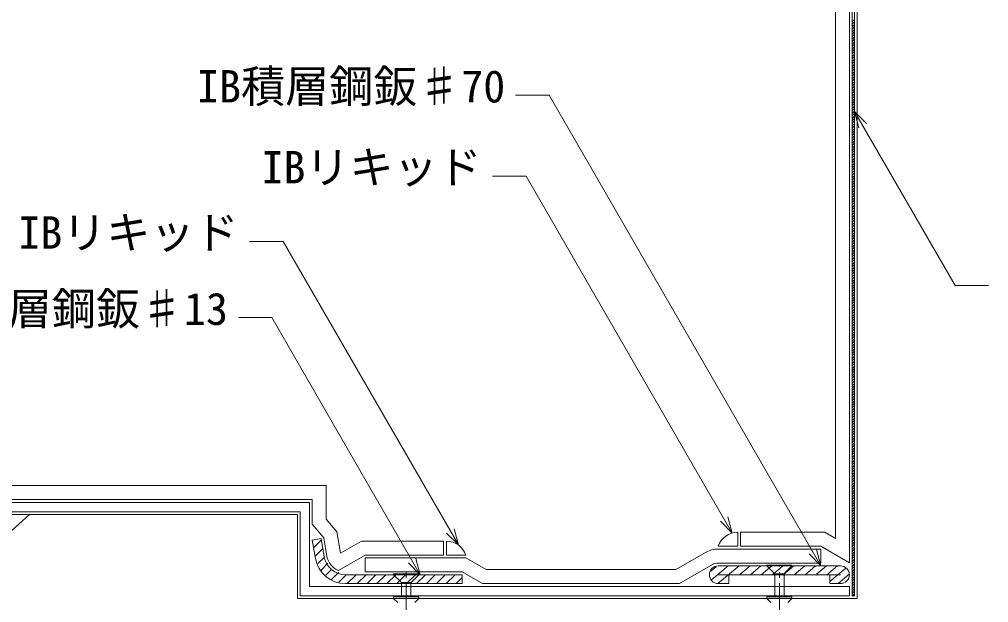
# Model space of a CAD drawing. Units: millimetres, scale not verified. Extents: x -840 to 840, y -594 to 594.
# Drawn here: x -119.9 to 226.3, y -314.4 to -106.1 of the extents above; entities that cross this region are included whole.
import ezdxf
from ezdxf.enums import TextEntityAlignment as Align

# ---------------------------------------------------------------- set-up
doc = ezdxf.new("R2010")
doc.units = ezdxf.units.MM
doc.header["$LTSCALE"] = 2
doc.linetypes.add('CHAIN1', pattern=[8, 5, -1, 1, -1])
for name, color, linetype, lineweight in [('0-2_文字', 5, 'Continuous', 9), ('0-6_IBｼｰﾄ', 7, 'Continuous', 9), ('0-7_寸法線', 7, 'Continuous', 9), ('0-8_躯体', 7, 'Continuous', 9), ('0-9_塗膜(N-300)', 2, 'Continuous', 9), ('0-A_IBリキッド', 7, 'Continuous', 9), ('0-B_部材(ﾋﾞｽ類)', 7, 'Continuous', 9), ('0-C_中心線', 2, 'CHAIN1', 9), ('0-D_部材(積層鋼板)', 4, 'Continuous', 9), ('1-0_緩衝フォーム', 7, 'Continuous', 9)]:
    doc.layers.add(name, color=color, linetype=linetype, lineweight=lineweight)
doc.styles.add('ＭＳ ゴシック', font='')
doc.styles.get('ＭＳ ゴシック').set_extended_font_data('MS Gothic')

msp = doc.modelspace()

# ---------------------------------------------------------------- linework, layer by layer
at = {"layer": '0-6_IBｼｰﾄ'}
for p, q in [((171.531, 101.735), (171.531, -291.479)), ((176.531, 101.735), (176.531, -300.139)), ((-10.302, -272.603), (-420.635, -272.603)), ((-10.302, -272.603), (-10.302, -284.612)), ((-15.302, -277.603), (-420.635, -277.603)), ((-15.302, -277.603), (-15.302, -286.432)), ((-6.507, -289.134), (-10.302, -284.612)), ((-5.17, -296.718), (-6.507, -289.134)), ((167.705, -289.269), (137.698, -289.269)), ((137.698, -294.269), (137.698, -289.269)), ((171.531, -291.479), (167.705, -289.269)), ((-5.17, -296.718), (2.248, -292.436)), ((2.248, -292.436), (31.578, -292.436)), ((31.578, -297.436), (31.578, -292.436)), ((-5.947, -302.941), (3.587, -297.436)), ((3.587, -297.436), (31.578, -297.436)), ((125.112, -296.499), (114.54, -302.603)), ((39.578, -298.436), (46.795, -302.603)), ((127.612, -300.829), (115.88, -307.603)), ((129.698, -300.269), (166.365, -300.269)), ((38.238, -303.436), (3.587, -303.436)), ((38.238, -303.436), (45.455, -307.603)), ((46.795, -302.603), (114.54, -302.603)), ((45.455, -307.603), (115.88, -307.603))]:
    msp.add_line(p, q, dxfattribs=at)
for points in [[(-10.044, -297.872), (-11.198, -291.322), (-15.302, -286.432)], [(166.365, -300.269), (166.365, -295.269), (129.698, -295.269)], [(176.531, -300.139), (166.365, -294.269), (137.698, -294.269)], [(3.587, -303.436), (3.587, -298.436), (39.578, -298.436)]]:
    msp.add_lwpolyline(points, dxfattribs=at)
for centre, radius, start, end in [((129.698, -304.436), 9.167, 90, 120.02493), ((-3.413, -296.703), 6.733, 190, 247.88812), ((129.698, -304.436), 4.167, 90, 120.03698)]:
    msp.add_arc(centre, radius, start, end, dxfattribs=at)
at = {"layer": '0-7_寸法線'}
for p, q in [((69.332, -133.202), (57.332, -133.202)), ((166.365, -301.269), (69.332, -133.202)), ((178.365, -139.063), (214.253, -201.223)), ((61.12, -162.081), (49.12, -162.081)), ((134.708, -289.542), (61.12, -162.081)), ((-25.709, -185.406), (-37.709, -185.406)), ((36.879, -293.814), (-25.709, -185.406)), ((214.253, -201.223), (226.253, -201.223)), ((-29.71, -212.643), (-41.71, -212.643)), ((23.286, -304.436), (-29.71, -212.643))]:
    msp.add_line(p, q, dxfattribs=at)
for points in [[(182.607, -143.306), (178.365, -139.063), (179.918, -144.858)], [(130.466, -285.299), (134.708, -289.542), (133.155, -283.746)], [(32.637, -289.572), (36.879, -293.814), (35.326, -288.019)], [(162.122, -297.027), (166.365, -301.269), (164.812, -295.474)], [(19.043, -300.193), (23.286, -304.436), (21.733, -298.64)]]:
    msp.add_lwpolyline(points, dxfattribs=at)
at = {"layer": '0-8_躯体'}
for p, q in [((179.365, 120.064), (179.365, -312.936)), ((-20.635, -282.936), (-420.635, -282.936)), ((-116.348, -282.936), (-282.997, -432.936)), ((-20.635, -282.936), (-20.635, -312.936)), ((-20.635, -312.936), (179.365, -312.936))]:
    msp.add_line(p, q, dxfattribs=at)
at = {"layer": '0-9_塗膜(N-300)'}
for p, q in [((177.531, 101.735), (177.531, -311.936)), ((178.365, 101.735), (178.365, -311.936)), ((177.531, -107.007), (178.365, -106.173)), ((177.531, -107.891), (178.365, -107.057)), ((177.531, -108.775), (178.365, -107.941)), ((177.531, -109.658), (178.365, -108.825)), ((177.531, -110.542), (178.365, -109.709)), ((177.531, -111.426), (178.365, -110.593)), ((177.531, -112.31), (178.365, -111.477)), ((177.531, -113.194), (178.365, -112.361)), ((177.531, -114.078), (178.365, -113.245)), ((177.531, -114.962), (178.365, -114.128)), ((177.531, -115.846), (178.365, -115.012)), ((177.531, -116.73), (178.365, -115.896)), ((177.531, -117.613), (178.365, -116.78)), ((177.531, -118.497), (178.365, -117.664)), ((177.531, -119.381), (178.365, -118.548)), ((177.531, -120.265), (178.365, -119.432)), ((177.531, -121.149), (178.365, -120.316)), ((177.531, -122.033), (178.365, -121.2)), ((177.531, -122.917), (178.365, -122.083)), ((177.531, -123.801), (178.365, -122.967)), ((177.531, -124.684), (178.365, -123.851)), ((177.531, -125.568), (178.365, -124.735)), ((177.531, -126.452), (178.365, -125.619)), ((177.531, -127.336), (178.365, -126.503)), ((177.531, -128.22), (178.365, -127.387)), ((177.531, -129.104), (178.365, -128.271)), ((177.531, -129.988), (178.365, -129.154)), ((177.531, -130.872), (178.365, -130.038)), ((177.531, -131.756), (178.365, -130.922)), ((177.531, -132.639), (178.365, -131.806)), ((177.531, -133.523), (178.365, -132.69)), ((177.531, -134.407), (178.365, -133.574)), ((177.531, -135.291), (178.365, -134.458)), ((177.531, -136.175), (178.365, -135.342)), ((177.531, -137.059), (178.365, -136.226)), ((177.531, -137.943), (178.365, -137.109)), ((177.531, -138.827), (178.365, -137.993)), ((177.531, -140.594), (178.365, -139.761)), ((177.531, -141.478), (178.365, -140.645)), ((177.531, -142.362), (178.365, -141.529)), ((177.531, -143.246), (178.365, -142.413)), ((177.531, -144.13), (178.365, -143.297)), ((177.531, -145.014), (178.365, -144.18)), ((177.531, -145.898), (178.365, -145.064)), ((177.531, -146.782), (178.365, -145.948)), ((177.531, -147.665), (178.365, -146.832)), ((177.531, -148.549), (178.365, -147.716)), ((177.531, -149.433), (178.365, -148.6)), ((177.531, -150.317), (178.365, -149.484)), ((177.531, -151.201), (178.365, -150.368)), ((177.531, -152.085), (178.365, -151.252)), ((177.531, -152.969), (178.365, -152.135)), ((177.531, -153.853), (178.365, -153.019)), ((177.531, -154.737), (178.365, -153.903)), ((177.531, -155.62), (178.365, -154.787)), ((177.531, -156.504), (178.365, -155.671)), ((177.531, -157.388), (178.365, -156.555)), ((177.531, -158.272), (178.365, -157.439)), ((177.531, -159.156), (178.365, -158.323)), ((177.531, -160.04), (178.365, -159.206)), ((177.531, -160.924), (178.365, -160.09)), ((177.531, -161.808), (178.365, -160.974)), ((177.531, -162.691), (178.365, -161.858)), ((177.531, -163.575), (178.365, -162.742)), ((177.531, -164.459), (178.365, -163.626)), ((177.531, -165.343), (178.365, -164.51)), ((177.531, -166.227), (178.365, -165.394)), ((177.531, -167.111), (178.365, -166.278)), ((177.531, -167.995), (178.365, -167.161)), ((177.531, -168.879), (178.365, -168.045)), ((177.531, -169.763), (178.365, -168.929)), ((177.531, -170.646), (178.365, -169.813)), ((177.531, -171.53), (178.365, -170.697)), ((177.531, -172.414), (178.365, -171.581)), ((177.531, -173.298), (178.365, -172.465)), ((177.531, -174.182), (178.365, -173.349)), ((177.531, -175.066), (178.365, -174.233)), ((177.531, -175.95), (178.365, -175.116)), ((177.531, -176.834), (178.365, -176)), ((177.531, -177.718), (178.365, -176.884)), ((177.531, -178.601), (178.365, -177.768)), ((177.531, -179.485), (178.365, -178.652)), ((177.531, -180.369), (178.365, -179.536)), ((177.531, -181.253), (178.365, -180.42)), ((177.531, -182.137), (178.365, -181.304)), ((177.531, -183.021), (178.365, -182.187)), ((177.531, -183.905), (178.365, -183.071)), ((177.531, -184.789), (178.365, -183.955)), ((177.531, -185.672), (178.365, -184.839)), ((177.531, -186.556), (178.365, -185.723)), ((177.531, -187.44), (178.365, -186.607)), ((177.531, -188.324), (178.365, -187.491)), ((177.531, -189.208), (178.365, -188.375)), ((177.531, -190.092), (178.365, -189.259)), ((177.531, -190.976), (178.365, -190.142)), ((177.531, -191.86), (178.365, -191.026)), ((177.531, -192.744), (178.365, -191.91)), ((177.531, -193.627), (178.365, -192.794)), ((177.531, -194.511), (178.365, -193.678)), ((177.531, -195.395), (178.365, -194.562)), ((177.531, -196.279), (178.365, -195.446)), ((177.531, -197.163), (178.365, -196.33)), ((177.531, -198.047), (178.365, -197.213)), ((177.531, -198.931), (178.365, -198.097)), ((177.531, -199.815), (178.365, -198.981)), ((177.531, -200.698), (178.365, -199.865)), ((177.531, -201.582), (178.365, -200.749)), ((177.531, -202.466), (178.365, -201.633)), ((177.531, -203.35), (178.365, -202.517)), ((177.531, -204.234), (178.365, -203.401)), ((177.531, -205.118), (178.365, -204.285)), ((177.531, -206.002), (178.365, -205.168)), ((177.531, -206.886), (178.365, -206.052)), ((177.531, -207.77), (178.365, -206.936)), ((177.531, -208.653), (178.365, -207.82)), ((177.531, -209.537), (178.365, -208.704)), ((177.531, -210.421), (178.365, -209.588)), ((177.531, -211.305), (178.365, -210.472)), ((177.531, -212.189), (178.365, -211.356)), ((177.531, -213.073), (178.365, -212.24)), ((177.531, -213.957), (178.365, -213.123)), ((177.531, -214.841), (178.365, -214.007)), ((177.531, -215.724), (178.365, -214.891)), ((177.531, -216.608), (178.365, -215.775)), ((177.531, -217.492), (178.365, -216.659)), ((177.531, -218.376), (178.365, -217.543)), ((177.531, -219.26), (178.365, -218.427)), ((177.531, -220.144), (178.365, -219.311)), ((177.531, -221.028), (178.365, -220.194)), ((177.531, -221.912), (178.365, -221.078)), ((177.531, -222.796), (178.365, -221.962)), ((177.531, -223.679), (178.365, -222.846)), ((177.531, -224.563), (178.365, -223.73)), ((177.531, -225.447), (178.365, -224.614)), ((177.531, -226.331), (178.365, -225.498)), ((177.531, -227.215), (178.365, -226.382)), ((177.531, -228.099), (178.365, -227.266)), ((177.531, -228.983), (178.365, -228.149)), ((177.531, -229.867), (178.365, -229.033)), ((177.531, -230.751), (178.365, -229.917)), ((177.531, -231.634), (178.365, -230.801)), ((177.531, -232.518), (178.365, -231.685)), ((177.531, -233.402), (178.365, -232.569)), ((177.531, -234.286), (178.365, -233.453)), ((177.531, -235.17), (178.365, -234.337)), ((177.531, -236.054), (178.365, -235.22)), ((177.531, -236.938), (178.365, -236.104)), ((177.531, -237.822), (178.365, -236.988)), ((177.531, -238.705), (178.365, -237.872)), ((177.531, -239.589), (178.365, -238.756)), ((177.531, -240.473), (178.365, -239.64)), ((177.531, -241.357), (178.365, -240.524)), ((177.531, -242.241), (178.365, -241.408)), ((177.531, -243.125), (178.365, -242.292)), ((177.531, -244.009), (178.365, -243.175)), ((177.531, -244.893), (178.365, -244.059)), ((177.531, -245.777), (178.365, -244.943)), ((177.531, -246.66), (178.365, -245.827)), ((177.531, -247.544), (178.365, -246.711)), ((177.531, -248.428), (178.365, -247.595)), ((177.531, -249.312), (178.365, -248.479)), ((177.531, -250.196), (178.365, -249.363)), ((177.531, -251.08), (178.365, -250.246)), ((177.531, -251.964), (178.365, -251.13)), ((177.531, -252.848), (178.365, -252.014)), ((177.531, -253.731), (178.365, -252.898)), ((177.531, -254.615), (178.365, -253.782)), ((177.531, -255.499), (178.365, -254.666)), ((177.531, -256.383), (178.365, -255.55)), ((177.531, -257.267), (178.365, -256.434)), ((177.531, -258.151), (178.365, -257.318)), ((177.531, -259.035), (178.365, -258.201)), ((177.531, -259.919), (178.365, -259.085)), ((177.531, -260.803), (178.365, -259.969)), ((177.531, -261.686), (178.365, -260.853)), ((177.531, -262.57), (178.365, -261.737)), ((177.531, -263.454), (178.365, -262.621)), ((177.531, -264.338), (178.365, -263.505)), ((177.531, -265.222), (178.365, -264.389)), ((177.531, -266.106), (178.365, -265.273)), ((177.531, -266.99), (178.365, -266.156)), ((177.531, -267.874), (178.365, -267.04)), ((177.531, -268.758), (178.365, -267.924)), ((177.531, -269.641), (178.365, -268.808)), ((177.531, -270.525), (178.365, -269.692)), ((177.531, -271.409), (178.365, -270.576)), ((177.531, -272.293), (178.365, -271.46)), ((177.531, -273.177), (178.365, -272.344)), ((177.531, -274.061), (178.365, -273.227)), ((177.531, -274.945), (178.365, -274.111)), ((177.531, -275.829), (178.365, -274.995)), ((177.531, -276.712), (178.365, -275.879)), ((177.531, -277.596), (178.365, -276.763)), ((177.531, -278.48), (178.365, -277.647)), ((177.531, -279.364), (178.365, -278.531)), ((177.531, -280.248), (178.365, -279.415)), ((177.531, -281.132), (178.365, -280.299)), ((177.531, -282.016), (178.365, -281.182)), ((177.531, -282.9), (178.365, -282.066)), ((177.531, -283.784), (178.365, -282.95)), ((177.531, -284.667), (178.365, -283.834)), ((177.531, -285.551), (178.365, -284.718)), ((177.531, -286.435), (178.365, -285.602)), ((177.531, -287.319), (178.365, -286.486)), ((177.531, -288.203), (178.365, -287.37)), ((177.531, -289.087), (178.365, -288.253)), ((177.531, -289.971), (178.365, -289.137)), ((177.531, -290.855), (178.365, -290.021)), ((177.531, -291.738), (178.365, -290.905)), ((177.531, -292.622), (178.365, -291.789)), ((177.531, -293.506), (178.365, -292.673)), ((177.531, -294.39), (178.365, -293.557)), ((177.531, -295.274), (178.365, -294.441)), ((177.531, -296.158), (178.365, -295.325)), ((177.531, -297.042), (178.365, -296.208)), ((177.531, -297.926), (178.365, -297.092)), ((177.531, -298.81), (178.365, -297.976)), ((177.531, -299.693), (178.365, -298.86)), ((177.531, -300.577), (178.365, -299.744)), ((177.531, -301.461), (178.365, -300.628)), ((177.531, -302.345), (178.365, -301.512)), ((177.531, -303.229), (178.365, -302.396)), ((177.531, -304.113), (178.365, -303.28)), ((177.531, -304.997), (178.365, -304.163)), ((177.531, -305.881), (178.365, -305.047)), ((177.531, -306.764), (178.365, -305.931)), ((177.531, -307.648), (178.365, -306.815)), ((177.531, -308.532), (178.365, -307.699)), ((177.531, -309.416), (178.365, -308.583)), ((177.531, -310.3), (178.365, -309.467)), ((177.531, -311.184), (178.365, -310.351)), ((177.663, -311.936), (178.365, -311.234)), ((177.531, -311.936), (178.365, -311.936))]:
    msp.add_line(p, q, dxfattribs=at)
msp.add_lwpolyline([(177.531, -139.711), (178.179, -139.063), (178.365, -138.877)], dxfattribs=at)
at = {"layer": '0-A_IBリキッド'}
for p, q in [((136.698, -294.269), (136.698, -289.269)), ((32.578, -297.436), (32.578, -292.436)), ((32.578, -297.436), (39.578, -297.436)), ((136.698, -294.269), (129.698, -294.269))]:
    msp.add_line(p, q, dxfattribs=at)
for centre, start, end in [((136.698, -296.669), 90, 161.07536), ((32.578, -299.836), 18.92464, 90)]:
    msp.add_arc(centre, 7.4, start, end, dxfattribs=at)
at = {"layer": '0-B_部材(ﾋﾞｽ類)'}
for p, q in [((22.738, -304.436), (13.738, -304.436)), ((147.031, -301.269), (156.031, -301.269)), ((153.201, -304.099), (149.861, -304.099)), ((149.861, -312.334), (149.861, -304.513)), ((153.201, -304.513), (153.201, -312.334)), ((16.568, -307.266), (19.908, -307.266)), ((16.568, -307.68), (16.568, -312.334)), ((19.908, -312.334), (19.908, -307.68)), ((22.736, -312.936), (13.741, -312.936)), ((147.034, -312.936), (156.029, -312.936))]:
    msp.add_line(p, q, dxfattribs=at)
for points in [[(149.569, -303.806), (147.031, -301.269), (147.031, -300.969), (156.031, -300.969), (156.031, -301.269), (153.494, -303.806)], [(20.201, -306.973), (22.738, -304.436), (22.738, -304.136), (13.738, -304.136), (13.738, -304.436), (16.276, -306.973)], [(15.198, -314.392), (13.741, -312.936), (13.741, -312.334), (22.736, -312.334), (22.736, -312.936), (21.279, -314.392)], [(154.572, -314.392), (156.029, -312.936), (156.029, -312.334), (147.034, -312.334), (147.034, -312.936), (148.491, -314.392)]]:
    msp.add_lwpolyline(points, dxfattribs=at)
for centre, start, end in [((148.861, -304.513), 0, 45), ((154.201, -304.513), 135, 180), ((15.568, -307.68), 0, 45), ((20.908, -307.68), 135, 180)]:
    msp.add_arc(centre, 1, start, end, dxfattribs=at)
at = {"layer": '0-C_中心線'}
for p, q in [((18.238, -365.504), (18.238, -301.806)), ((151.531, -365.504), (151.531, -301.269))]:
    msp.add_line(p, q, dxfattribs=at)
at = {"layer": '0-D_部材(積層鋼板)'}
for p, q in [((-14.807, -294.854), (-12.073, -292.121)), ((-14.277, -297.86), (-11.543, -295.126)), ((-13.342, -300.461), (-10.991, -298.11)), ((-12.277, -302.931), (-9.697, -300.351)), ((-10.452, -304.641), (-8.403, -302.593)), ((-8.529, -306.254), (-5.831, -303.556)), ((-5.781, -307.041), (-3.175, -304.436)), ((-2.806, -307.603), (0.36, -304.436)), ((0.729, -307.603), (3.896, -304.436)), ((4.265, -307.603), (7.431, -304.436)), ((7.8, -307.603), (10.967, -304.436)), ((11.336, -307.603), (14.502, -304.436)), ((14.871, -307.603), (18.038, -304.436)), ((18.407, -307.603), (21.574, -304.436)), ((21.942, -307.603), (25.109, -304.436)), ((25.478, -307.603), (28.645, -304.436)), ((29.013, -307.603), (32.18, -304.436)), ((32.549, -307.603), (35.716, -304.436)), ((127.054, -303.174), (128.984, -301.565)), ((127.279, -306.241), (133.243, -301.269)), ((129.599, -307.562), (137.147, -301.269)), ((137.253, -304.436), (141.051, -301.269)), ((141.157, -304.436), (144.956, -301.269)), ((145.061, -304.436), (148.86, -301.269)), ((152.87, -304.436), (156.668, -301.269)), ((156.774, -304.436), (160.573, -301.269)), ((160.678, -304.436), (164.477, -301.269)), ((164.582, -304.436), (168.381, -301.269)), ((168.487, -304.436), (172.285, -301.269)), ((169.531, -306.82), (175.252, -302.051)), ((172.497, -307.603), (176.471, -304.289)), ((36.085, -307.603), (38.238, -305.449)), ((133.454, -307.603), (133.531, -307.538))]:
    msp.add_line(p, q, dxfattribs=at)
at = {"layer": '0-D_部材(積層鋼板)', "color": 7}
for p, q in [((129.698, -301.269), (173.365, -301.269)), ((129.698, -304.436), (173.365, -304.436)), ((133.531, -304.436), (133.531, -307.603)), ((169.531, -304.436), (169.531, -307.603)), ((129.698, -307.603), (133.531, -307.603)), ((169.531, -307.603), (173.365, -307.603))]:
    msp.add_line(p, q, dxfattribs=at)
for points in [[(-11.028, -298.045), (-12.183, -291.495), (-15.302, -292.045), (-14.147, -298.595)], [(-3.413, -307.603), (38.238, -307.603), (38.238, -304.436), (-3.413, -304.436)]]:
    msp.add_lwpolyline(points, dxfattribs=at)
at = {"layer": '0-D_部材(積層鋼板)'}
msp.add_lwpolyline([(148.966, -304.436), (151.531, -302.297), (152.764, -301.269)], dxfattribs=at)
at = {"layer": '0-D_部材(積層鋼板)', "color": 7}
for centre, radius, start, end in [((-3.413, -296.703), 10.9, 190, 270), ((-3.413, -296.703), 7.733, 190, 270), ((129.698, -304.436), 3.167, 90, 270), ((173.365, -304.436), 3.167, 270, 90)]:
    msp.add_arc(centre, radius, start, end, dxfattribs=at)
at = {"layer": '1-0_緩衝フォーム'}
for p, q in [((-16.302, -278.603), (-420.635, -278.603)), ((-16.302, -278.603), (-16.302, -308.603)), ((-19.635, -281.936), (-420.635, -281.936)), ((-19.635, -281.936), (-19.635, -311.936)), ((-16.302, -308.603), (176.531, -308.603)), ((176.531, -308.603), (176.531, -311.936)), ((-19.635, -311.936), (176.531, -311.936))]:
    msp.add_line(p, q, dxfattribs=at)

# ---------------------------------------------------------------- texts
at = {"layer": '0-2_文字', "color": 7, "style": 'ＭＳ ゴシック'}
for s, p in [('IB積層鋼鈑♯70', (-56.449, -139.261)), ('IBリキッド', (-33.45, -168.14)), ('IBリキッド', (-120.279, -191.465)), ('IB積層鋼鈑♯13', (-155.492, -218.702))]:
    msp.add_text(s, height=11.54, dxfattribs=at).set_placement(p, align=Align.BOTTOM_LEFT)

doc.saveas('drawing.dxf')
